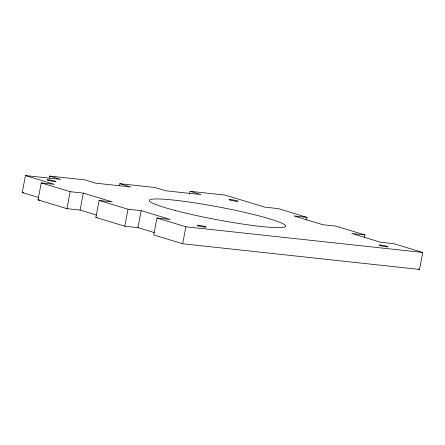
<?xml version="1.0" encoding="UTF-8"?>
<svg xmlns="http://www.w3.org/2000/svg" width="445" height="445" viewBox="0 0 445 445"><rect width="100%" height="100%" fill="white"/><g stroke="black" fill="none" stroke-linecap="round" stroke-linejoin="round"><path stroke-width="0.67" d="M38.687 197.524L22.25 192.535L25.46 175.558L60.553 179.363L49.701 176.075L49.317 178.111M96.543 215.069L80.106 210.085L66.95 208.661L38.02 199.883L41.229 182.906L54.385 184.33L25.46 175.558M66.95 208.661L70.154 191.678L41.229 182.906M80.106 210.085L83.315 193.108L70.154 191.678M154.404 232.618L137.967 227.634L124.806 226.205L95.875 217.433L99.085 200.45L112.246 201.88L83.315 193.108M119.505 185.721L119.889 183.685L154.982 187.49L165.829 190.783L200.923 194.587L190.076 191.294L189.564 194.014M124.806 226.205L128.015 209.228L99.085 200.45M137.967 227.634L141.171 210.652L128.015 209.228M141.171 210.652L170.101 219.43L156.94 218L153.736 234.982L182.661 243.754L419.54 269.442L422.75 252.465L393.819 243.688L380.659 242.264L351.734 233.486L364.894 234.916L364.377 237.63M182.661 243.754L185.871 226.778L156.94 218M306.522 220.086L307.033 217.366L278.108 208.594L264.947 207.164L225.17 195.099L190.076 191.294M49.701 176.075L84.795 179.88L95.647 183.168L130.735 186.972L119.889 183.685M307.033 217.366L293.872 215.942L322.803 224.714L335.964 226.143L364.894 234.916M22.25 192.535L23.624 192.685M38.02 199.883L39.994 200.1M185.871 226.778L422.75 252.465M95.875 217.433L97.194 217.577M418.228 269.041L419.54 269.442M48.544 180.453A4.628 0.428 10.7 0 0 55.948 181.582A4.628 0.428 10.7 0 0 49.912 179.969A4.628 0.428 10.7 0 0 48.544 180.453M230.265 200.105A4.628 0.428 10.7 0 0 237.897 201.346A4.628 0.428 10.7 0 0 232.379 199.777A4.628 0.428 10.7 0 0 230.265 200.105M380.942 245.785A4.628 0.428 10.7 0 0 388.107 246.814A4.628 0.428 10.7 0 0 381.693 245.178A4.628 0.428 10.7 0 0 380.942 245.785M198.893 226.043A4.628 0.428 10.7 0 0 206.063 227.072A4.628 0.428 10.7 0 0 199.649 225.437A4.628 0.428 10.7 0 0 198.893 226.043M175.497 210.563A69.414 6.414 10.7 0 0 285.073 226.861A69.414 6.414 10.7 0 0 192.001 202.464A69.414 6.414 10.7 0 0 175.497 210.563"/></g></svg>
